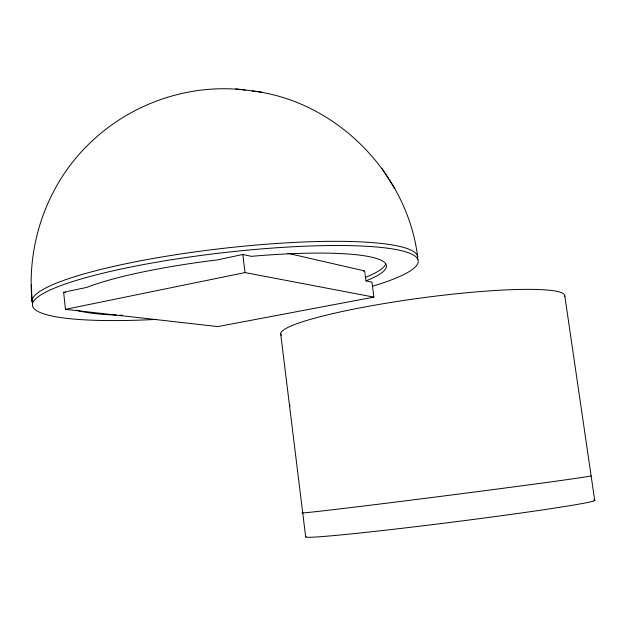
<?xml version="1.0" encoding="UTF-8"?>
<svg xmlns="http://www.w3.org/2000/svg" width="626" height="626" viewBox="0 0 626 626"><rect width="100%" height="100%" fill="white"/><g stroke="black" fill="none" stroke-linecap="round" stroke-linejoin="round"><path stroke-width="0.94" d="M31.3 284.697L32.09 301.45C26.135 241.933 48.859 180.038 93.423 139.825C133.714 102.507 190.633 83.414 245.243 90.042M63.641 292.272L86.904 287.373A161.328 25.197 -6.6 0 1 217.026 259.939L242.833 254.5L251.417 256.339A161.328 25.197 -6.6 0 1 365.944 280.871L371.922 282.154L373.886 297.115L217.809 326.584L65.448 309.346L63.641 292.272L65.464 292.514M65.448 309.346L245.024 272.584L373.886 297.115M252.121 90.927C336.373 100.966 407.205 173.042 417.706 256.989M235.744 88.869L261.707 92.108M287.937 253.319L364.582 270.925A161.038 26.347 -6.6 0 1 363.675 271.293M394.771 188.473L381.868 168.292M364.7 271.731L364.88 272.936M564.816 296.035L594.7 500.284M364.997 273.742L365.107 274.548M365.216 275.346L365.944 280.871M280.667 333.721L305.691 537.022M242.833 254.5L245.024 272.584M591.132 475.909A145.42 1.236 -7.3 0 1 442.793 496.105A145.42 1.236 -7.3 0 1 303.156 512.577M593.62 500.049A145.701 3.733 -7.2 0 1 453.521 522.006A145.701 3.733 -7.2 0 1 306.114 536.592M281.332 335.333A143.346 16.933 -7.7 0 1 417.714 298.453A143.346 16.933 -7.7 0 1 564.769 296.395M290.041 405.891A3.654 0.532 82.4 0 1 289.963 405.218M32.521 303.023A194.083 30.909 -6.6 0 1 222.754 248.405A194.083 30.909 -6.6 0 1 417.534 259.078M156.257 319.401A194.146 30.408 -6.6 0 1 54.149 288.234A194.146 30.408 -6.6 0 1 332.86 245.525A194.146 30.408 -6.6 0 1 372.431 286.278M122.571 315.269A161.328 25.197 -6.6 0 1 119.856 315.199M116.311 315.089A161.328 25.197 -6.6 0 1 76.403 310.167M385.757 263.656A161.273 25.611 -6.6 0 1 365.49 277.357"/></g></svg>
